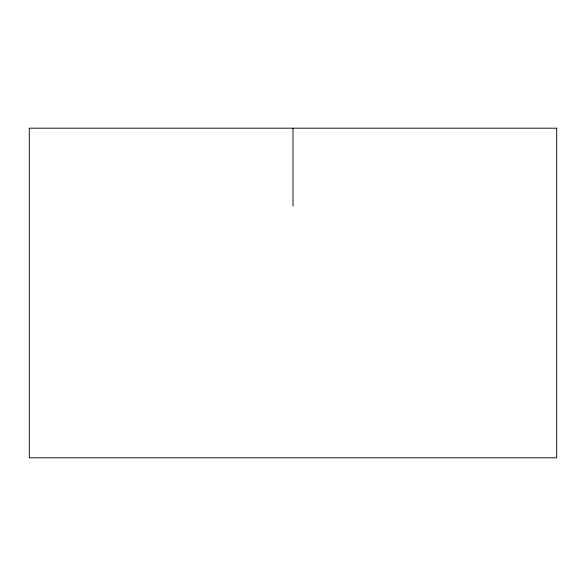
<?xml version="1.0" encoding="UTF-8"?>
<svg xmlns="http://www.w3.org/2000/svg" width="586" height="586" viewBox="0 0 586 586"><rect width="100%" height="100%" fill="white"/><g stroke="black" fill="none" stroke-linecap="round" stroke-linejoin="round"><path stroke-width="0.88" d="M293 128.188L293 205.979M556.7 128.188L29.3 128.188L29.3 457.812L556.7 457.812L556.7 128.188"/></g></svg>
